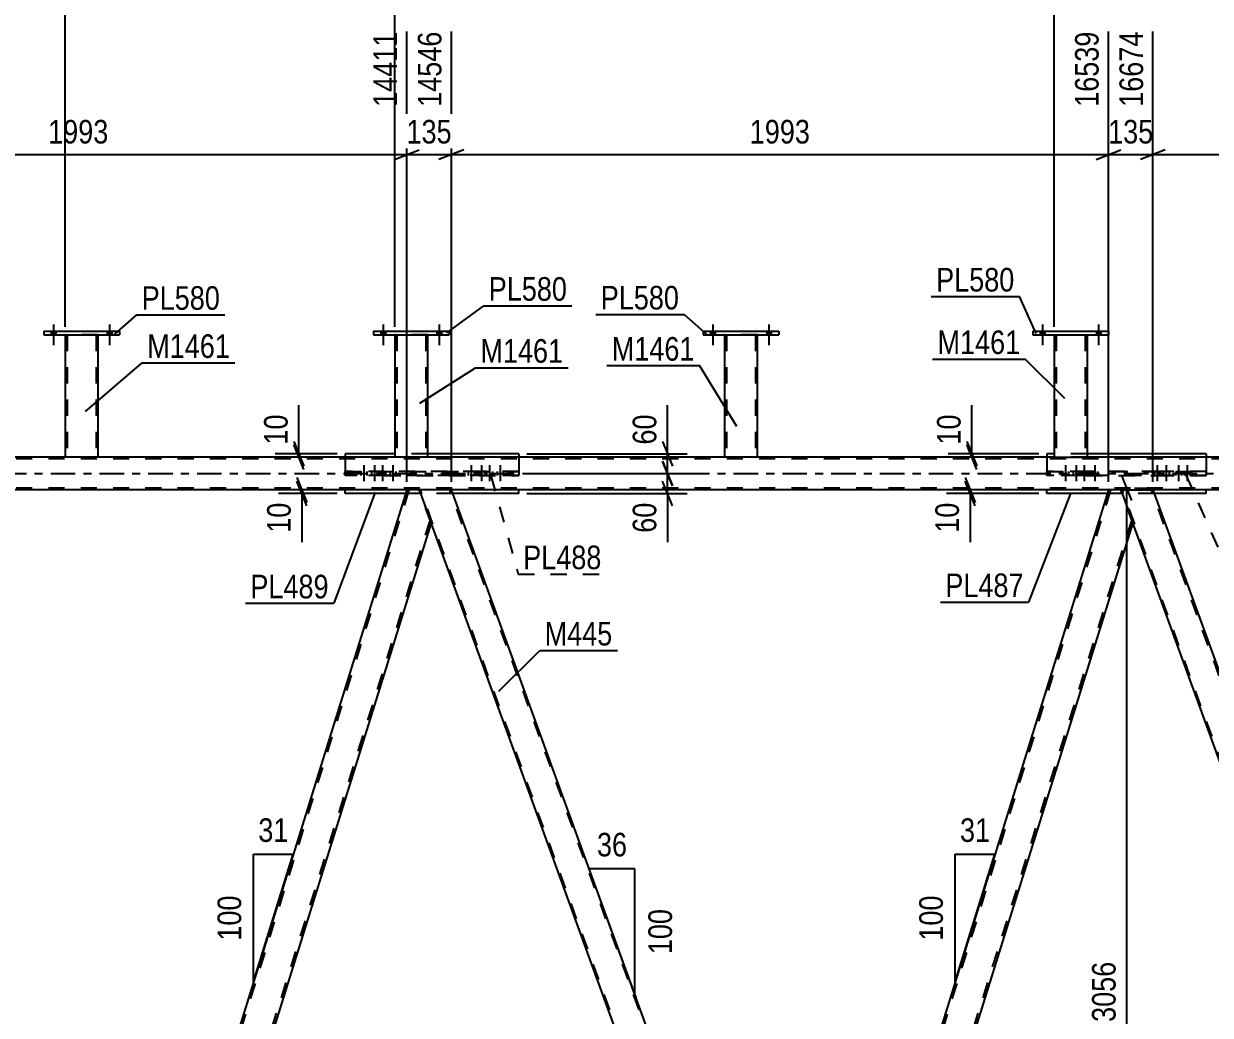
# Model space of a CAD drawing. Header units: millimetres. Extents: x 0 to 841, y 0 to 594.
# Drawn here: x 580.2 to 724.1, y 363.8 to 484.1 of the extents above; entities that cross this region are included whole.
import ezdxf

# ---------------------------------------------------------------- set-up
doc = ezdxf.new("R2010")
doc.units = ezdxf.units.MM
doc.linetypes.add('DXK_LINE_DOT2', pattern=[3.9198, 1.9599, -1.9599])
doc.linetypes.add('DXK_LINE_DOT3', pattern=[5.9187, 2.979, -0.9799, 0.9799, -0.9799])
doc.styles.add('Arial Narrow', font='ARIALN.TTF', dxfattribs={"height": 0.2})

# ---------------------------------------------------------------- blocks, each defined once
blk = doc.blocks.new('Part-570369486-2128 - 1691')
at = {"color": 2, "linetype": 'Continuous'}
for p, q in [((625.19, 446.35), (625.18, 431.53)), ((629.18, 431.54), (629.19, 446.35)), ((629.15, 431.53), (625.18, 431.53)), ((629.18, 431.53), (629.15, 431.53))]:
    blk.add_line(p, q, dxfattribs=at)
at = {"color": 7, "linetype": 'DXK_LINE_DOT2'}
for p, q in [((629.19, 446.35), (625.19, 446.35)), ((625.43, 446.35), (625.42, 431.53)), ((628.95, 446.35), (628.94, 431.53)), ((628.93, 431.53), (628.94, 431.53)), ((629.18, 431.53), (629.18, 431.54)), ((629.18, 431.54), (629.18, 431.53)), ((629.18, 431.53), (629.18, 431.53)), ((629.18, 431.53), (629.18, 431.53))]:
    blk.add_line(p, q, dxfattribs=at)
blk = doc.blocks.new('Part-570369486-1893 - 1691')
at = {"color": 2, "linetype": 'Continuous'}
for p, q in [((546.57, 427.54), (543.02, 427.54)), ((546.91, 427.54), (546.57, 427.54)), ((589.87, 309.52), (546.91, 427.54)), ((587.42, 305.54), (544.47, 423.56)), ((590.98, 305.54), (587.42, 305.54)), ((591.29, 305.54), (590.98, 305.54)), ((591.32, 305.54), (591.29, 305.54))]:
    blk.add_line(p, q, dxfattribs=at)
at = {"color": 7, "linetype": 'DXK_LINE_DOT2'}
for p, q in [((544.47, 423.56), (543.02, 427.54)), ((587.59, 305.54), (543.19, 427.54)), ((591.15, 305.54), (546.74, 427.54)), ((591.32, 305.54), (589.87, 309.52)), ((590.98, 305.54), (591.22, 305.54))]:
    blk.add_line(p, q, dxfattribs=at)
blk = doc.blocks.new('Bolt-570369486-2335 - 1691')
at = {"linetype": 'Continuous'}
for points in [[(623.51, 446.35), (624.07, 446.35), (624.07, 446.83), (623.51, 446.83)], [(623.51, 446.35), (624.07, 446.35), (624.07, 446.83), (623.51, 446.83)], [(630.31, 446.35), (630.87, 446.35), (630.87, 446.83), (630.31, 446.83)], [(630.31, 446.35), (630.87, 446.35), (630.87, 446.83), (630.31, 446.83)]]:
    blk.add_hatch(color=1, dxfattribs=at).paths.add_polyline_path(points)
at = {"color": 1, "linetype": 'Continuous'}
for p, q in [((623.51, 446.83), (623.51, 446.35)), ((623.51, 446.83), (623.51, 446.35)), ((623.79, 447.63), (623.79, 445.11)), ((623.79, 447.63), (623.79, 445.11)), ((624.07, 446.83), (624.07, 446.35)), ((624.07, 446.83), (624.07, 446.35)), ((630.31, 446.83), (630.31, 446.35)), ((630.31, 446.83), (630.31, 446.35)), ((630.59, 447.63), (630.59, 445.11)), ((630.59, 447.63), (630.59, 445.11)), ((630.87, 446.83), (630.87, 446.35)), ((630.87, 446.83), (630.87, 446.35))]:
    blk.add_line(p, q, dxfattribs=at)
blk = doc.blocks.new('Part-570369486-1742 - 1691')
at = {"color": 2, "linetype": 'Continuous'}
for p, q in [((704.32, 431.93), (704.32, 431.54)), ((705.18, 431.93), (704.32, 431.93)), ((723.63, 431.93), (709.18, 431.93)), ((723.63, 431.93), (723.63, 431.54)), ((704.32, 427.13), (704.32, 427.54)), ((711.66, 427.13), (704.32, 427.13)), ((723.63, 427.13), (717.33, 427.13)), ((723.63, 427.13), (723.63, 427.54))]:
    blk.add_line(p, q, dxfattribs=at)
at = {"color": 7, "linetype": 'DXK_LINE_DOT2'}
for p, q in [((709.18, 431.93), (705.18, 431.93)), ((704.32, 431.54), (704.32, 427.54)), ((723.63, 431.54), (723.63, 427.54)), ((717.33, 427.13), (711.66, 427.13))]:
    blk.add_line(p, q, dxfattribs=at)
blk = doc.blocks.new('Part-570369486-1747 - 1691')
at = {"color": 2, "linetype": 'Continuous'}
for p, q in [((619.18, 431.93), (619.18, 431.54)), ((625.18, 431.93), (619.18, 431.93)), ((640.23, 431.93), (629.18, 431.93)), ((640.23, 431.93), (640.23, 431.54)), ((619.18, 427.13), (619.18, 427.54)), ((626.52, 427.13), (619.18, 427.13)), ((640.23, 427.13), (632.2, 427.13)), ((640.23, 427.13), (640.23, 427.54))]:
    blk.add_line(p, q, dxfattribs=at)
at = {"color": 7, "linetype": 'DXK_LINE_DOT2'}
for p, q in [((629.18, 431.93), (625.18, 431.93)), ((619.18, 431.54), (619.18, 427.54)), ((640.23, 431.54), (640.23, 427.54)), ((632.2, 427.13), (626.52, 427.13))]:
    blk.add_line(p, q, dxfattribs=at)
blk = doc.blocks.new('Part-570369486-1802 - 1691')
at = {"color": 2, "linetype": 'Continuous'}
for p, q in [((662.59, 446.83), (662.59, 446.35)), ((662.59, 446.83), (671.79, 446.83)), ((662.59, 446.35), (671.79, 446.35)), ((671.79, 446.83), (671.79, 446.35))]:
    blk.add_line(p, q, dxfattribs=at)
blk = doc.blocks.new('Part-570369486-1868 - 1691')
at = {"color": 2, "linetype": 'Continuous'}
for p, q in [((711.79, 427.54), (675, 309.52)), ((713.29, 427.54), (711.79, 427.54)), ((713.29, 427.54), (714.74, 423.56)), ((714.74, 423.56), (677.95, 305.54)), ((676.45, 305.54), (675, 309.52)), ((676.45, 305.54), (677.45, 305.54)), ((677.91, 305.54), (677.45, 305.54)), ((677.95, 305.54), (677.91, 305.54))]:
    blk.add_line(p, q, dxfattribs=at)
at = {"color": 7, "linetype": 'DXK_LINE_DOT2'}
for p, q in [((712.04, 427.54), (675.14, 309.15)), ((714.6, 423.93), (677.7, 305.54)), ((677.45, 305.54), (677.8, 305.54))]:
    blk.add_line(p, q, dxfattribs=at)
blk = doc.blocks.new('Part-570369486-1883 - 1691')
at = {"color": 2, "linetype": 'Continuous'}
for p, q in [((631.71, 427.54), (628.15, 427.54)), ((632.05, 427.54), (631.71, 427.54)), ((675, 309.52), (632.05, 427.54)), ((672.56, 305.54), (629.6, 423.56)), ((676.11, 305.54), (672.56, 305.54)), ((676.43, 305.54), (676.11, 305.54)), ((676.45, 305.54), (676.43, 305.54))]:
    blk.add_line(p, q, dxfattribs=at)
at = {"color": 7, "linetype": 'DXK_LINE_DOT2'}
for p, q in [((629.6, 423.56), (628.15, 427.54)), ((672.73, 305.54), (628.32, 427.54)), ((676.28, 305.54), (631.88, 427.54)), ((676.45, 305.54), (675, 309.52)), ((676.11, 305.54), (676.35, 305.54))]:
    blk.add_line(p, q, dxfattribs=at)
blk = doc.blocks.new('Part-570369486-1888 - 1691')
at = {"color": 2, "linetype": 'Continuous'}
for p, q in [((626.65, 427.54), (589.87, 309.52)), ((628.15, 427.54), (626.65, 427.54)), ((628.15, 427.54), (629.6, 423.56)), ((629.6, 423.56), (592.82, 305.54)), ((591.32, 305.54), (589.87, 309.52)), ((591.32, 305.54), (592.31, 305.54)), ((592.78, 305.54), (592.31, 305.54)), ((592.82, 305.54), (592.78, 305.54))]:
    blk.add_line(p, q, dxfattribs=at)
at = {"color": 7, "linetype": 'DXK_LINE_DOT2'}
for p, q in [((626.9, 427.54), (590, 309.15)), ((629.47, 423.93), (592.57, 305.54)), ((592.31, 305.54), (592.67, 305.54))]:
    blk.add_line(p, q, dxfattribs=at)
blk = doc.blocks.new('Part-570369486-1853 - 1691')
at = {"color": 7, "linetype": 'DXK_LINE_DOT2'}
for p, q in [((761.51, 431.3), (86.27, 431.3)), ((589.18, 431.54), (585.18, 431.54)), ((629.18, 431.54), (625.18, 431.54)), ((669.18, 431.54), (665.18, 431.54)), ((709.18, 431.54), (705.18, 431.54)), ((761.51, 427.78), (86.27, 427.78)), ((761.51, 427.54), (200.98, 427.54)), ((628.15, 427.54), (626.65, 427.54)), ((632.05, 427.54), (628.15, 427.54)), ((713.29, 427.54), (711.79, 427.54)), ((717.18, 427.54), (713.29, 427.54))]:
    blk.add_line(p, q, dxfattribs=at)
at = {"color": 2, "linetype": 'Continuous'}
for p, q in [((585.18, 431.54), (549.18, 431.54)), ((625.18, 431.54), (589.18, 431.54)), ((665.18, 431.54), (629.18, 431.54)), ((705.18, 431.54), (669.18, 431.54)), ((745.18, 431.54), (709.18, 431.54)), ((626.65, 427.54), (546.91, 427.54)), ((628.15, 427.54), (628.15, 427.54)), ((711.79, 427.54), (632.05, 427.54)), ((713.29, 427.54), (713.29, 427.54)), ((761.51, 427.54), (717.18, 427.54))]:
    blk.add_line(p, q, dxfattribs=at)
at = {"color": 7, "linetype": 'DXK_LINE_DOT3'}
blk.add_line((86.27, 429.54), (761.51, 429.54), dxfattribs=at)
blk = doc.blocks.new('Part-570369486-1953 - 1691')
at = {"color": 2, "linetype": 'Continuous'}
for p, q in [((713.29, 427.54), (716.84, 427.54)), ((716.84, 427.54), (717.18, 427.54)), ((717.18, 427.54), (761.59, 305.54)), ((757.69, 305.54), (714.74, 423.56)), ((761.25, 305.54), (757.69, 305.54)), ((761.56, 305.54), (761.25, 305.54)), ((761.59, 305.54), (761.56, 305.54))]:
    blk.add_line(p, q, dxfattribs=at)
at = {"color": 7, "linetype": 'DXK_LINE_DOT2'}
for p, q in [((714.74, 423.56), (713.29, 427.54)), ((757.86, 305.54), (713.46, 427.54)), ((761.42, 305.54), (717.01, 427.54)), ((761.25, 305.54), (761.49, 305.54))]:
    blk.add_line(p, q, dxfattribs=at)
blk = doc.blocks.new('Part-570369486-2118 - 1691')
at = {"color": 2, "linetype": 'Continuous'}
for p, q in [((585.19, 446.35), (585.18, 431.53)), ((589.18, 431.54), (589.19, 446.35)), ((589.15, 431.53), (585.18, 431.53)), ((589.18, 431.53), (589.15, 431.53))]:
    blk.add_line(p, q, dxfattribs=at)
at = {"color": 7, "linetype": 'DXK_LINE_DOT2'}
for p, q in [((589.19, 446.35), (585.19, 446.35)), ((585.43, 446.35), (585.42, 431.53)), ((588.95, 446.35), (588.94, 431.53)), ((588.93, 431.53), (588.94, 431.53)), ((589.18, 431.53), (589.18, 431.54)), ((589.18, 431.54), (589.18, 431.53)), ((589.18, 431.53), (589.18, 431.53)), ((589.18, 431.53), (589.18, 431.53))]:
    blk.add_line(p, q, dxfattribs=at)
blk = doc.blocks.new('Part-570369486-2123 - 1691')
at = {"color": 2, "linetype": 'Continuous'}
for p, q in [((582.59, 446.83), (582.59, 446.35)), ((582.59, 446.83), (591.79, 446.83)), ((582.59, 446.35), (591.79, 446.35)), ((591.79, 446.83), (591.79, 446.35))]:
    blk.add_line(p, q, dxfattribs=at)
blk = doc.blocks.new('Part-570369486-2133 - 1691')
at = {"color": 2, "linetype": 'Continuous'}
for p, q in [((622.59, 446.83), (622.59, 446.35)), ((622.59, 446.83), (631.79, 446.83)), ((622.59, 446.35), (631.79, 446.35)), ((631.79, 446.83), (631.79, 446.35))]:
    blk.add_line(p, q, dxfattribs=at)
blk = doc.blocks.new('Part-570369486-2138 - 1691')
at = {"color": 2, "linetype": 'Continuous'}
for p, q in [((705.19, 446.35), (705.18, 431.54)), ((709.19, 446.35), (709.18, 431.53)), ((705.18, 431.54), (709.15, 431.53)), ((709.18, 431.53), (709.15, 431.53))]:
    blk.add_line(p, q, dxfattribs=at)
at = {"color": 7, "linetype": 'DXK_LINE_DOT2'}
for p, q in [((705.19, 446.35), (709.19, 446.35)), ((705.43, 446.35), (705.42, 431.54)), ((708.95, 446.35), (708.94, 431.53)), ((708.93, 431.53), (708.94, 431.53))]:
    blk.add_line(p, q, dxfattribs=at)
blk = doc.blocks.new('Part-570369486-2143 - 1691')
at = {"color": 2, "linetype": 'Continuous'}
for p, q in [((702.59, 446.83), (702.59, 446.35)), ((702.59, 446.83), (711.79, 446.83)), ((702.59, 446.35), (711.79, 446.35)), ((711.79, 446.83), (711.79, 446.35))]:
    blk.add_line(p, q, dxfattribs=at)
blk = doc.blocks.new('Bolt-570369486-2348 - 1691')
at = {"linetype": 'Continuous'}
for points in [[(583.51, 446.35), (584.07, 446.35), (584.07, 446.83), (583.51, 446.83)], [(583.51, 446.35), (584.07, 446.35), (584.07, 446.83), (583.51, 446.83)], [(590.31, 446.35), (590.87, 446.35), (590.87, 446.83), (590.31, 446.83)], [(590.31, 446.35), (590.87, 446.35), (590.87, 446.83), (590.31, 446.83)]]:
    blk.add_hatch(color=1, dxfattribs=at).paths.add_polyline_path(points)
at = {"color": 1, "linetype": 'Continuous'}
for p, q in [((583.51, 446.83), (583.51, 446.35)), ((583.51, 446.83), (583.51, 446.35)), ((583.79, 447.63), (583.79, 445.11)), ((583.79, 447.63), (583.79, 445.11)), ((584.07, 446.83), (584.07, 446.35)), ((584.07, 446.83), (584.07, 446.35)), ((590.31, 446.83), (590.31, 446.35)), ((590.31, 446.83), (590.31, 446.35)), ((590.59, 447.63), (590.59, 445.11)), ((590.59, 447.63), (590.59, 445.11)), ((590.87, 446.83), (590.87, 446.35)), ((590.87, 446.83), (590.87, 446.35))]:
    blk.add_line(p, q, dxfattribs=at)
blk = doc.blocks.new('Bolt-570369486-2350 - 1691')
at = {"linetype": 'Continuous'}
for points in [[(663.51, 446.35), (664.07, 446.35), (664.07, 446.83), (663.51, 446.83)], [(663.51, 446.35), (664.07, 446.35), (664.07, 446.83), (663.51, 446.83)], [(670.31, 446.35), (670.87, 446.35), (670.87, 446.83), (670.31, 446.83)], [(670.31, 446.35), (670.87, 446.35), (670.87, 446.83), (670.31, 446.83)]]:
    blk.add_hatch(color=1, dxfattribs=at).paths.add_polyline_path(points)
at = {"color": 1, "linetype": 'Continuous'}
for p, q in [((663.51, 446.83), (663.51, 446.35)), ((663.51, 446.83), (663.51, 446.35)), ((663.79, 447.63), (663.79, 445.11)), ((663.79, 447.63), (663.79, 445.11)), ((664.07, 446.83), (664.07, 446.35)), ((664.07, 446.83), (664.07, 446.35)), ((670.31, 446.83), (670.31, 446.35)), ((670.31, 446.83), (670.31, 446.35)), ((670.59, 447.63), (670.59, 445.11)), ((670.59, 447.63), (670.59, 445.11)), ((670.87, 446.83), (670.87, 446.35)), ((670.87, 446.83), (670.87, 446.35))]:
    blk.add_line(p, q, dxfattribs=at)
blk = doc.blocks.new('Part-570369486-2233 - 1691')
at = {"color": 7, "linetype": 'DXK_LINE_DOT2'}
for p, q in [((619.18, 429.77), (640.23, 429.77)), ((623.96, 429.77), (619.18, 429.77)), ((619.18, 429.77), (619.18, 429.77)), ((619.18, 429.29), (619.18, 429.77)), ((640.23, 429.29), (619.18, 429.29)), ((623.96, 429.29), (619.18, 429.29)), ((635.46, 429.77), (623.96, 429.77)), ((623.96, 429.77), (623.96, 429.29)), ((623.96, 429.29), (635.46, 429.29)), ((640.23, 429.77), (635.46, 429.77)), ((635.46, 429.77), (635.46, 429.29)), ((635.46, 429.29), (640.23, 429.29)), ((640.23, 429.77), (640.23, 429.77)), ((640.23, 429.77), (640.23, 429.29))]:
    blk.add_line(p, q, dxfattribs=at)
blk = doc.blocks.new('Part-570369486-2238 - 1691')
at = {"color": 7, "linetype": 'DXK_LINE_DOT2'}
for p, q in [((704.32, 429.77), (723.63, 429.77)), ((709.09, 429.77), (704.32, 429.77)), ((704.32, 429.77), (704.32, 429.77)), ((704.32, 429.29), (704.32, 429.77)), ((723.63, 429.29), (704.32, 429.29)), ((709.09, 429.29), (704.32, 429.29)), ((717.8, 429.77), (709.09, 429.77)), ((709.09, 429.77), (709.09, 429.29)), ((709.09, 429.29), (717.8, 429.29)), ((723.63, 429.77), (717.8, 429.77)), ((717.8, 429.77), (717.8, 429.29)), ((717.8, 429.29), (723.63, 429.29)), ((723.63, 429.77), (723.63, 429.77)), ((723.63, 429.77), (723.63, 429.29))]:
    blk.add_line(p, q, dxfattribs=at)
blk = doc.blocks.new('Bolt-570369486-2334 - 1691')
at = {"color": 1, "linetype": 'DXK_LINE_DOT2'}
for p, q in [((634.44, 430.57), (634.44, 427.57)), ((635.72, 430.57), (635.72, 427.57)), ((636.69, 430.57), (636.69, 427.57)), ((637.97, 430.57), (637.97, 427.57)), ((634.08, 429.77), (634.08, 429.29)), ((634.8, 429.77), (634.8, 429.29)), ((635.36, 429.77), (635.36, 429.29)), ((636.08, 429.77), (636.08, 429.29)), ((636.33, 429.77), (636.33, 429.29)), ((637.05, 429.77), (637.05, 429.29)), ((637.61, 429.77), (637.61, 429.29)), ((638.33, 429.77), (638.33, 429.29))]:
    blk.add_line(p, q, dxfattribs=at)
blk = doc.blocks.new('Bolt-570369486-2337 - 1691')
at = {"linetype": 'Continuous'}
for points in [[(703.51, 446.35), (704.07, 446.35), (704.07, 446.83), (703.51, 446.83)], [(703.51, 446.35), (704.07, 446.35), (704.07, 446.83), (703.51, 446.83)], [(710.31, 446.35), (710.87, 446.35), (710.87, 446.83), (710.31, 446.83)], [(710.31, 446.35), (710.87, 446.35), (710.87, 446.83), (710.31, 446.83)]]:
    blk.add_hatch(color=1, dxfattribs=at).paths.add_polyline_path(points)
at = {"color": 1, "linetype": 'Continuous'}
for p, q in [((703.51, 446.83), (703.51, 446.35)), ((703.51, 446.83), (703.51, 446.35)), ((703.79, 447.63), (703.79, 445.11)), ((703.79, 447.63), (703.79, 445.11)), ((704.07, 446.83), (704.07, 446.35)), ((704.07, 446.83), (704.07, 446.35)), ((710.31, 446.83), (710.31, 446.35)), ((710.31, 446.83), (710.31, 446.35)), ((710.59, 447.63), (710.59, 445.11)), ((710.59, 447.63), (710.59, 445.11)), ((710.87, 446.83), (710.87, 446.35)), ((710.87, 446.83), (710.87, 446.35))]:
    blk.add_line(p, q, dxfattribs=at)
blk = doc.blocks.new('Bolt-570369486-2338 - 1691')
at = {"color": 1, "linetype": 'DXK_LINE_DOT2'}
for p, q in [((717.71, 430.57), (717.71, 427.57)), ((718.79, 430.57), (718.79, 427.57)), ((720.28, 430.57), (720.28, 427.57)), ((721.35, 430.57), (721.35, 427.57)), ((717.35, 429.77), (717.35, 429.29)), ((718.07, 429.77), (718.07, 429.29)), ((718.43, 429.77), (718.43, 429.29)), ((719.15, 429.77), (719.15, 429.29)), ((719.92, 429.77), (719.92, 429.29)), ((720.64, 429.77), (720.64, 429.29)), ((720.99, 429.77), (720.99, 429.29)), ((721.71, 429.77), (721.71, 429.29))]:
    blk.add_line(p, q, dxfattribs=at)
blk = doc.blocks.new('Bolt-570369486-2347 - 1691')
at = {"color": 1, "linetype": 'DXK_LINE_DOT2'}
for p, q in [((621.44, 430.57), (621.44, 427.57)), ((622.73, 430.57), (622.73, 427.57)), ((623.69, 430.57), (623.69, 427.57)), ((624.97, 430.57), (624.97, 427.57)), ((621.08, 429.77), (621.08, 429.29)), ((621.8, 429.77), (621.8, 429.29)), ((622.37, 429.77), (622.37, 429.29)), ((623.09, 429.77), (623.09, 429.29)), ((623.33, 429.77), (623.33, 429.29)), ((624.05, 429.77), (624.05, 429.29)), ((624.61, 429.77), (624.61, 429.29)), ((625.33, 429.77), (625.33, 429.29))]:
    blk.add_line(p, q, dxfattribs=at)
blk = doc.blocks.new('Bolt-570369486-2349 - 1691')
at = {"color": 1, "linetype": 'DXK_LINE_DOT2'}
for p, q in [((706.58, 430.57), (706.58, 427.57)), ((707.86, 430.57), (707.86, 427.57)), ((708.83, 430.57), (708.83, 427.57)), ((710.11, 430.57), (710.11, 427.57)), ((706.22, 429.77), (706.22, 429.29)), ((706.94, 429.77), (706.94, 429.29)), ((707.5, 429.77), (707.5, 429.29)), ((708.22, 429.77), (708.22, 429.29)), ((708.47, 429.77), (708.47, 429.29)), ((709.19, 429.77), (709.19, 429.29)), ((709.75, 429.77), (709.75, 429.29)), ((710.47, 429.77), (710.47, 429.29))]:
    blk.add_line(p, q, dxfattribs=at)
blk = doc.blocks.new('Part-570369486-2409 - 1691')
at = {"color": 2, "linetype": 'Continuous'}
for p, q in [((665.19, 446.35), (665.18, 431.53)), ((669.18, 431.54), (669.19, 446.35)), ((669.15, 431.53), (665.18, 431.53)), ((669.18, 431.53), (669.15, 431.53))]:
    blk.add_line(p, q, dxfattribs=at)
at = {"color": 7, "linetype": 'DXK_LINE_DOT2'}
for p, q in [((669.19, 446.35), (665.19, 446.35)), ((665.43, 446.35), (665.42, 431.53)), ((668.95, 446.35), (668.94, 431.53)), ((668.93, 431.53), (668.94, 431.53)), ((669.18, 431.53), (669.18, 431.54)), ((669.18, 431.54), (669.18, 431.53)), ((669.18, 431.53), (669.18, 431.53)), ((669.18, 431.53), (669.18, 431.53))]:
    blk.add_line(p, q, dxfattribs=at)
blk = doc.blocks.new('StraightDimension-570369486-24323 - 1691')
at = {"color": 7, "linetype": 'Continuous'}
for p, q in [((714.6, 426.28), (713.4, 429.28)), ((714, 305.54), (714, 427.78)), ((714.96, 427.78), (716.4, 427.78)), ((713.4, 307.04), (714.6, 304.04)), ((714.96, 305.54), (716.4, 305.54))]:
    blk.add_line(p, q, dxfattribs=at)
at = {"color": 0}
blk.add_wipeout([(713.25, 370.91), (709.05, 370.91), (709.05, 362.4), (713.25, 362.4)], dxfattribs=at)
at = {"color": 3, "style": 'Arial Narrow'}
blk.add_text('3056', height=2.863, rotation=90.0002, dxfattribs=at).set_placement((712.65, 363))
blk = doc.blocks.new('StraightDimension-570369486-32320 - 1691')
at = {"color": 7, "linetype": 'Continuous'}
for p, q in [((705.19, 447.35), (705.19, 497.27)), ((761.51, 432.54), (761.51, 497.27)), ((706.69, 487.42), (703.69, 486.22)), ((705.19, 486.82), (761.51, 486.82)), ((760.01, 486.22), (763.01, 487.42))]:
    blk.add_line(p, q, dxfattribs=at)
at = {"color": 0}
blk.add_wipeout([(737.61, 487.57), (737.61, 491.77), (729.1, 491.77), (729.1, 487.57)], dxfattribs=at)
at = {"color": 3, "style": 'Arial Narrow'}
blk.add_text('1408', height=2.863, dxfattribs=at).set_placement((729.7, 488.17))
at = {"color": 0, "linetype": 'Continuous'}
blk.add_wipeout([(760.91, 497.87), (756.71, 497.87), (756.71, 487.52), (760.91, 487.52)], dxfattribs=at)
at = {"color": 3, "linetype": 'Continuous', "style": 'Arial Narrow'}
blk.add_text('17783', height=2.863, rotation=90.0002, dxfattribs=at).set_placement((760.31, 488.12))
blk = doc.blocks.new('StraightDimension-570369486-32322 - 1691')
at = {"color": 7, "linetype": 'Continuous'}
for p, q in [((585.19, 447.35), (585.19, 497.27)), ((625.19, 447.35), (625.19, 497.27)), ((586.69, 487.42), (583.69, 486.22)), ((585.19, 486.82), (625.19, 486.82)), ((623.69, 486.22), (626.69, 487.42))]:
    blk.add_line(p, q, dxfattribs=at)
at = {"color": 0}
blk.add_wipeout([(609.45, 487.57), (609.45, 491.77), (600.93, 491.77), (600.93, 487.57)], dxfattribs=at)
at = {"color": 3, "style": 'Arial Narrow'}
blk.add_text('1000', height=2.863, dxfattribs=at).set_placement((601.53, 488.17))
at = {"color": 0, "linetype": 'Continuous'}
blk.add_wipeout([(624.59, 497.87), (620.39, 497.87), (620.39, 487.52), (624.59, 487.52)], dxfattribs=at)
at = {"color": 3, "linetype": 'Continuous', "style": 'Arial Narrow'}
blk.add_text('14375', height=2.863, rotation=90.0002, dxfattribs=at).set_placement((623.99, 488.12))
blk = doc.blocks.new('StraightDimension-570369486-26820 - 1691')
at = {"color": 7, "linetype": 'Continuous'}
for p, q in [((546.91, 428.54), (546.91, 483.17)), ((626.65, 428.54), (626.65, 483.17)), ((548.41, 468.83), (545.41, 467.63)), ((546.91, 468.23), (626.65, 468.23)), ((625.15, 467.63), (628.15, 468.83))]:
    blk.add_line(p, q, dxfattribs=at)
at = {"color": 0}
blk.add_wipeout([(591.04, 468.98), (591.04, 473.18), (582.53, 473.18), (582.53, 468.98)], dxfattribs=at)
at = {"color": 3, "style": 'Arial Narrow'}
blk.add_text('1993', height=2.863, dxfattribs=at).set_placement((583.13, 469.58))
at = {"color": 0, "linetype": 'Continuous'}
blk.add_wipeout([(626.05, 483.77), (621.85, 483.77), (621.85, 473.43), (626.05, 473.43)], dxfattribs=at)
at = {"color": 3, "linetype": 'Continuous', "style": 'Arial Narrow'}
blk.add_text('14411', height=2.863, rotation=90.0002, dxfattribs=at).set_placement((625.45, 474.03))
blk = doc.blocks.new('AngleDimension-570369486-27383 - 1691')
at = {"color": 7, "linetype": 'Continuous'}
for p, q in [((693.19, 383.34), (698.01, 383.34)), ((693.19, 367.87), (698.01, 383.34)), ((693.19, 367.87), (693.19, 383.34)), ((696.45, 378.34), (698.01, 383.34))]:
    blk.add_line(p, q, dxfattribs=at)
at = {"color": 0}
for points in [[(698.03, 384.24), (698.03, 388.44), (693.17, 388.44), (693.17, 384.24)], [(692.29, 378.94), (688.09, 378.94), (688.09, 372.26), (692.29, 372.26)]]:
    blk.add_wipeout(points, dxfattribs=at)
at = {"color": 3, "style": 'Arial Narrow'}
blk.add_text('31', height=2.863, dxfattribs=at).set_placement((693.77, 384.84))
blk.add_text('100', height=2.863, rotation=90.0002, dxfattribs=at).set_placement((691.69, 372.86))
blk = doc.blocks.new('StraightDimension-570369486-32323 - 1691')
at = {"color": 7, "linetype": 'Continuous'}
for p, q in [((545.19, 440.36), (545.19, 497.27)), ((585.19, 447.35), (585.19, 497.27)), ((546.69, 487.42), (543.69, 486.22)), ((545.19, 486.82), (585.19, 486.82)), ((583.69, 486.22), (586.69, 487.42))]:
    blk.add_line(p, q, dxfattribs=at)
at = {"color": 0}
blk.add_wipeout([(569.45, 487.57), (569.45, 491.77), (560.93, 491.77), (560.93, 487.57)], dxfattribs=at)
at = {"color": 3, "style": 'Arial Narrow'}
blk.add_text('1000', height=2.863, dxfattribs=at).set_placement((561.53, 488.17))
at = {"color": 0, "linetype": 'Continuous'}
blk.add_wipeout([(584.59, 497.87), (580.39, 497.87), (580.39, 487.52), (584.59, 487.52)], dxfattribs=at)
at = {"color": 3, "linetype": 'Continuous', "style": 'Arial Narrow'}
blk.add_text('13375', height=2.863, rotation=90.0002, dxfattribs=at).set_placement((583.99, 488.12))
blk = doc.blocks.new('StraightDimension-570369486-21302 - 1691')
at = {"color": 7, "linetype": 'Continuous'}
for p, q in [((694.39, 429.04), (695.59, 426.04)), ((695.59, 425.63), (694.39, 428.63)), ((703.32, 427.54), (692.14, 427.54)), ((703.32, 427.13), (692.14, 427.13)), ((694.99, 427.13), (694.99, 427.54)), ((694.99, 427.13), (694.99, 421.22)), ((694.99, 427.13), (694.99, 421.22))]:
    blk.add_line(p, q, dxfattribs=at)
at = {"color": 0}
blk.add_wipeout([(694.24, 426.6), (690.04, 426.6), (690.04, 421.75), (694.24, 421.75)], dxfattribs=at)
at = {"color": 3, "style": 'Arial Narrow'}
blk.add_text('10', height=2.863, rotation=90.0002, dxfattribs=at).set_placement((693.64, 422.35))
blk = doc.blocks.new('StraightDimension-570369486-26817 - 1691')
at = {"color": 7, "linetype": 'Continuous'}
for p, q in [((711.79, 428.54), (711.79, 483.17)), ((717.18, 428.54), (717.18, 483.17)), ((710.29, 467.63), (713.29, 468.83)), ((711.79, 468.23), (717.18, 468.23)), ((718.68, 468.83), (715.68, 467.63))]:
    blk.add_line(p, q, dxfattribs=at)
at = {"color": 0}
blk.add_wipeout([(717.82, 468.98), (717.82, 473.18), (711.14, 473.18), (711.14, 468.98)], dxfattribs=at)
at = {"color": 3, "style": 'Arial Narrow'}
blk.add_text('135', height=2.863, dxfattribs=at).set_placement((711.74, 469.58))
at = {"color": 0, "linetype": 'Continuous'}
blk.add_wipeout([(716.58, 483.77), (712.38, 483.77), (712.38, 473.43), (716.58, 473.43)], dxfattribs=at)
at = {"color": 3, "linetype": 'Continuous', "style": 'Arial Narrow'}
blk.add_text('16674', height=2.863, rotation=90.0002, dxfattribs=at).set_placement((715.98, 474.03))
blk = doc.blocks.new('StraightDimension-570369486-21276 - 1691')
at = {"color": 7, "linetype": 'Continuous'}
for p, q in [((695.19, 431.93), (695.19, 437.83)), ((695.19, 431.93), (695.19, 437.83)), ((694.59, 433.43), (695.79, 430.43)), ((703.32, 431.93), (692.34, 431.93)), ((695.79, 430.04), (694.59, 433.04)), ((695.19, 431.54), (695.19, 431.93)), ((703.32, 431.54), (692.34, 431.54))]:
    blk.add_line(p, q, dxfattribs=at)
at = {"color": 0}
blk.add_wipeout([(694.44, 437.31), (690.24, 437.31), (690.24, 432.45), (694.44, 432.45)], dxfattribs=at)
at = {"color": 3, "style": 'Arial Narrow'}
blk.add_text('10', height=2.863, rotation=90.0002, dxfattribs=at).set_placement((693.84, 433.05))
blk = doc.blocks.new('StraightDimension-570369486-4237 - 1691')
at = {"color": 7, "linetype": 'Continuous'}
for p, q in [((657.67, 431.04), (658.87, 428.04)), ((641.23, 429.54), (660.67, 429.54)), ((658.27, 427.13), (658.27, 429.54)), ((658.87, 425.63), (657.67, 428.63)), ((641.23, 427.13), (660.67, 427.13)), ((658.27, 427.13), (658.27, 421.22)), ((658.27, 427.13), (658.27, 421.22))]:
    blk.add_line(p, q, dxfattribs=at)
at = {"color": 0}
blk.add_wipeout([(657.52, 426.6), (653.32, 426.6), (653.32, 421.75), (657.52, 421.75)], dxfattribs=at)
at = {"color": 3, "style": 'Arial Narrow'}
blk.add_text('60', height=2.863, rotation=90.0002, dxfattribs=at).set_placement((656.92, 422.35))
blk = doc.blocks.new('StraightDimension-570369486-4254 - 1691')
at = {"color": 7, "linetype": 'Continuous'}
for p, q in [((658.27, 431.93), (658.27, 437.83)), ((658.27, 431.93), (658.27, 437.83)), ((657.67, 433.43), (658.87, 430.43)), ((641.23, 431.93), (660.67, 431.93)), ((658.27, 429.54), (658.27, 431.93)), ((658.87, 428.04), (657.67, 431.04)), ((641.23, 429.54), (660.67, 429.54))]:
    blk.add_line(p, q, dxfattribs=at)
at = {"color": 0}
blk.add_wipeout([(657.52, 437.31), (653.32, 437.31), (653.32, 432.45), (657.52, 432.45)], dxfattribs=at)
at = {"color": 3, "style": 'Arial Narrow'}
blk.add_text('60', height=2.863, rotation=90.0002, dxfattribs=at).set_placement((656.92, 433.05))
blk = doc.blocks.new('StraightDimension-570369486-21242 - 1691')
at = {"color": 7, "linetype": 'Continuous'}
for p, q in [((613.54, 431.93), (613.54, 437.83)), ((613.54, 431.93), (613.54, 437.83)), ((612.94, 433.43), (614.14, 430.43)), ((618.18, 431.93), (610.69, 431.93)), ((614.14, 430.04), (612.94, 433.04)), ((613.54, 431.54), (613.54, 431.93)), ((618.18, 431.54), (610.69, 431.54))]:
    blk.add_line(p, q, dxfattribs=at)
at = {"color": 0}
blk.add_wipeout([(612.79, 437.31), (608.59, 437.31), (608.59, 432.45), (612.79, 432.45)], dxfattribs=at)
at = {"color": 3, "style": 'Arial Narrow'}
blk.add_text('10', height=2.863, rotation=90.0002, dxfattribs=at).set_placement((612.19, 433.05))
blk = doc.blocks.new('StraightDimension-570369486-21259 - 1691')
at = {"color": 7, "linetype": 'Continuous'}
for p, q in [((613.31, 429.04), (614.51, 426.04)), ((614.51, 425.63), (613.31, 428.63)), ((618.18, 427.54), (611.06, 427.54)), ((618.18, 427.13), (611.06, 427.13)), ((613.91, 427.13), (613.91, 427.54)), ((613.91, 427.13), (613.91, 421.22)), ((613.91, 427.13), (613.91, 421.22))]:
    blk.add_line(p, q, dxfattribs=at)
at = {"color": 0}
blk.add_wipeout([(613.16, 426.6), (608.96, 426.6), (608.96, 421.75), (613.16, 421.75)], dxfattribs=at)
at = {"color": 3, "style": 'Arial Narrow'}
blk.add_text('10', height=2.863, rotation=90.0002, dxfattribs=at).set_placement((612.56, 422.35))
blk = doc.blocks.new('StraightDimension-570369486-26816 - 1691')
at = {"color": 7, "linetype": 'Continuous'}
for p, q in [((717.18, 428.54), (717.18, 483.17)), ((761.51, 432.54), (761.51, 478.67)), ((718.68, 468.83), (715.68, 467.63)), ((717.18, 468.23), (761.51, 468.23)), ((760.01, 467.63), (763.01, 468.83))]:
    blk.add_line(p, q, dxfattribs=at)
at = {"color": 0}
blk.add_wipeout([(743.6, 468.98), (743.6, 473.18), (735.09, 473.18), (735.09, 468.98)], dxfattribs=at)
at = {"color": 3, "style": 'Arial Narrow'}
blk.add_text('1108', height=2.863, dxfattribs=at).set_placement((735.69, 469.58))
at = {"color": 0, "linetype": 'Continuous'}
blk.add_wipeout([(760.91, 479.27), (756.71, 479.27), (756.71, 468.93), (760.91, 468.93)], dxfattribs=at)
at = {"color": 3, "linetype": 'Continuous', "style": 'Arial Narrow'}
blk.add_text('17783', height=2.863, rotation=90.0002, dxfattribs=at).set_placement((760.31, 469.53))
blk = doc.blocks.new('StraightDimension-570369486-26818 - 1691')
at = {"color": 7, "linetype": 'Continuous'}
for p, q in [((632.05, 428.54), (632.05, 483.17)), ((711.79, 428.54), (711.79, 483.17)), ((633.55, 468.83), (630.55, 467.63)), ((632.05, 468.23), (711.79, 468.23)), ((710.29, 467.63), (713.29, 468.83))]:
    blk.add_line(p, q, dxfattribs=at)
at = {"color": 0}
blk.add_wipeout([(676.17, 468.98), (676.17, 473.18), (667.66, 473.18), (667.66, 468.98)], dxfattribs=at)
at = {"color": 3, "style": 'Arial Narrow'}
blk.add_text('1993', height=2.863, dxfattribs=at).set_placement((668.26, 469.58))
at = {"color": 0, "linetype": 'Continuous'}
blk.add_wipeout([(711.19, 483.77), (706.99, 483.77), (706.99, 473.43), (711.19, 473.43)], dxfattribs=at)
at = {"color": 3, "linetype": 'Continuous', "style": 'Arial Narrow'}
blk.add_text('16539', height=2.863, rotation=90.0002, dxfattribs=at).set_placement((710.59, 474.03))
blk = doc.blocks.new('StraightDimension-570369486-26819 - 1691')
at = {"color": 7, "linetype": 'Continuous'}
for p, q in [((626.65, 428.54), (626.65, 483.17)), ((632.05, 428.54), (632.05, 483.17)), ((625.15, 467.63), (628.15, 468.83)), ((626.65, 468.23), (632.05, 468.23)), ((633.55, 468.83), (630.55, 467.63))]:
    blk.add_line(p, q, dxfattribs=at)
at = {"color": 0}
blk.add_wipeout([(632.69, 468.98), (632.69, 473.18), (626.01, 473.18), (626.01, 468.98)], dxfattribs=at)
at = {"color": 3, "style": 'Arial Narrow'}
blk.add_text('135', height=2.863, dxfattribs=at).set_placement((626.61, 469.58))
at = {"color": 0, "linetype": 'Continuous'}
blk.add_wipeout([(631.45, 483.77), (627.25, 483.77), (627.25, 473.43), (631.45, 473.43)], dxfattribs=at)
at = {"color": 3, "linetype": 'Continuous', "style": 'Arial Narrow'}
blk.add_text('14546', height=2.863, rotation=90.0002, dxfattribs=at).set_placement((630.85, 474.03))
blk = doc.blocks.new('AngleDimension-570369486-27355 - 1691')
at = {"color": 7, "linetype": 'Continuous'}
for p, q in [((608.05, 383.34), (612.87, 383.34)), ((608.05, 367.87), (612.87, 383.34)), ((608.05, 367.87), (608.05, 383.34)), ((611.32, 378.34), (612.87, 383.34))]:
    blk.add_line(p, q, dxfattribs=at)
at = {"color": 0}
for points in [[(612.89, 384.24), (612.89, 388.44), (608.03, 388.44), (608.03, 384.24)], [(607.15, 378.94), (602.95, 378.94), (602.95, 372.26), (607.15, 372.26)]]:
    blk.add_wipeout(points, dxfattribs=at)
at = {"color": 3, "style": 'Arial Narrow'}
blk.add_text('31', height=2.863, dxfattribs=at).set_placement((608.63, 384.84))
blk.add_text('100', height=2.863, rotation=90.0002, dxfattribs=at).set_placement((606.55, 372.86))
blk = doc.blocks.new('AngleDimension-570369486-27385 - 1691')
at = {"color": 7, "linetype": 'Continuous'}
for p, q in [((654.32, 381.58), (648.78, 381.58)), ((654.32, 366.35), (648.78, 381.58)), ((654.32, 366.35), (654.32, 381.58)), ((654.46, 365.95), (654.32, 366.35))]:
    blk.add_line(p, q, dxfattribs=at)
at = {"color": 0}
for points in [[(653.97, 382.48), (653.97, 386.68), (649.12, 386.68), (649.12, 382.48)], [(659.42, 377.31), (655.22, 377.31), (655.22, 370.62), (659.42, 370.62)]]:
    blk.add_wipeout(points, dxfattribs=at)
at = {"color": 3, "style": 'Arial Narrow'}
blk.add_text('36', height=2.863, dxfattribs=at).set_placement((649.72, 383.08))
blk.add_text('100', height=2.863, rotation=90.0002, dxfattribs=at).set_placement((658.82, 371.22))
blk = doc.blocks.new('StraightDimension-570369486-32321 - 1691')
at = {"color": 7, "linetype": 'Continuous'}
for p, q in [((625.19, 447.35), (625.19, 497.27)), ((705.19, 447.35), (705.19, 497.27)), ((626.69, 487.42), (623.69, 486.22)), ((625.19, 486.82), (705.19, 486.82)), ((703.69, 486.22), (706.69, 487.42))]:
    blk.add_line(p, q, dxfattribs=at)
at = {"color": 0}
blk.add_wipeout([(669.45, 487.57), (669.45, 491.77), (660.93, 491.77), (660.93, 487.57)], dxfattribs=at)
at = {"color": 3, "style": 'Arial Narrow'}
blk.add_text('2000', height=2.863, dxfattribs=at).set_placement((661.53, 488.17))
at = {"color": 0, "linetype": 'Continuous'}
blk.add_wipeout([(704.59, 497.87), (700.39, 497.87), (700.39, 487.52), (704.59, 487.52)], dxfattribs=at)
at = {"color": 3, "linetype": 'Continuous', "style": 'Arial Narrow'}
blk.add_text('16375', height=2.863, rotation=90.0002, dxfattribs=at).set_placement((703.99, 488.12))
blk = doc.blocks.new('Mark-570369486-1738 - 1691')
at = {"color": 0}
blk.add_wipeout([(701.49, 414.54), (701.49, 417.54), (691.99, 417.54), (691.99, 414.54)], dxfattribs=at)
blk.add_wipeout([(701.49, 414.54), (701.49, 417.54), (691.99, 417.54), (691.99, 414.54)], dxfattribs=at)
at = {"color": 30, "linetype": 'Continuous'}
for p in [(707.16, 427.13), (691.39, 413.94)]:
    blk.add_line(p, (702.09, 413.94), dxfattribs=at)
at = {"color": 3, "style": 'Arial Narrow'}
blk.add_text('PL487', height=2.863, dxfattribs=at).set_placement((691.99, 414.54))
blk = doc.blocks.new('Mark-570369486-1743 - 1691')
at = {"color": 0}
blk.add_wipeout([(617.18, 414.39), (617.18, 417.39), (607.67, 417.39), (607.67, 414.39)], dxfattribs=at)
blk.add_wipeout([(617.18, 414.39), (617.18, 417.39), (607.67, 417.39), (607.67, 414.39)], dxfattribs=at)
at = {"color": 30, "linetype": 'Continuous'}
for p in [(622.82, 427.26), (607.07, 413.79)]:
    blk.add_line(p, (617.78, 413.79), dxfattribs=at)
at = {"color": 3, "style": 'Arial Narrow'}
blk.add_text('PL489', height=2.863, dxfattribs=at).set_placement((607.67, 414.39))
blk = doc.blocks.new('Mark-570369486-2124 - 1691')
at = {"color": 0}
blk.add_wipeout([(645.63, 442.98), (645.63, 445.98), (635.58, 445.98), (635.58, 442.98)], dxfattribs=at)
blk.add_wipeout([(645.63, 442.98), (645.63, 445.98), (635.58, 445.98), (635.58, 442.98)], dxfattribs=at)
at = {"color": 30, "linetype": 'Continuous'}
for p, q in [((628.23, 438.06), (634.98, 442.38)), ((634.98, 442.38), (646.23, 442.38))]:
    blk.add_line(p, q, dxfattribs=at)
at = {"color": 3, "style": 'Arial Narrow'}
blk.add_text('M1461', height=2.863, dxfattribs=at).set_placement((635.58, 442.98))
blk = doc.blocks.new('Mark-570369486-1798 - 1691')
at = {"color": 0}
blk.add_wipeout([(659.68, 449.44), (659.68, 452.44), (650.18, 452.44), (650.18, 449.44)], dxfattribs=at)
blk.add_wipeout([(659.68, 449.44), (659.68, 452.44), (650.18, 452.44), (650.18, 449.44)], dxfattribs=at)
at = {"color": 30, "linetype": 'Continuous'}
for p in [(649.58, 448.84), (663.07, 446.42)]:
    blk.add_line(p, (660.28, 448.84), dxfattribs=at)
at = {"color": 3, "style": 'Arial Narrow'}
blk.add_text('PL580', height=2.863, dxfattribs=at).set_placement((650.18, 449.44))
blk = doc.blocks.new('Mark-570369486-2119 - 1691')
at = {"color": 0}
blk.add_wipeout([(603.98, 449.4), (603.98, 452.4), (594.48, 452.4), (594.48, 449.4)], dxfattribs=at)
blk.add_wipeout([(603.98, 449.4), (603.98, 452.4), (594.48, 452.4), (594.48, 449.4)], dxfattribs=at)
at = {"color": 30, "linetype": 'Continuous'}
for p, q in [((591.23, 446.44), (593.88, 448.8)), ((593.88, 448.8), (604.58, 448.8))]:
    blk.add_line(p, q, dxfattribs=at)
at = {"color": 3, "style": 'Arial Narrow'}
blk.add_text('PL580', height=2.863, dxfattribs=at).set_placement((594.48, 449.4))
blk = doc.blocks.new('Mark-570369486-2114 - 1691')
at = {"color": 0}
blk.add_wipeout([(605.2, 443.56), (605.2, 446.56), (595.15, 446.56), (595.15, 443.56)], dxfattribs=at)
blk.add_wipeout([(605.2, 443.56), (605.2, 446.56), (595.15, 446.56), (595.15, 443.56)], dxfattribs=at)
at = {"color": 30, "linetype": 'Continuous'}
for p, q in [((587.66, 437.06), (594.55, 442.96)), ((594.55, 442.96), (605.8, 442.96))]:
    blk.add_line(p, q, dxfattribs=at)
at = {"color": 3, "style": 'Arial Narrow'}
blk.add_text('M1461', height=2.863, dxfattribs=at).set_placement((595.15, 443.56))
blk = doc.blocks.new('Mark-570369486-2129 - 1691')
at = {"color": 0}
blk.add_wipeout([(646.09, 450.5), (646.09, 453.5), (636.59, 453.5), (636.59, 450.5)], dxfattribs=at)
blk.add_wipeout([(646.09, 450.5), (646.09, 453.5), (636.59, 453.5), (636.59, 450.5)], dxfattribs=at)
at = {"color": 30, "linetype": 'Continuous'}
for p, q in [((631.5, 446.59), (635.99, 449.9)), ((635.99, 449.9), (646.69, 449.9))]:
    blk.add_line(p, q, dxfattribs=at)
at = {"color": 3, "style": 'Arial Narrow'}
blk.add_text('PL580', height=2.863, dxfattribs=at).set_placement((636.59, 450.5))
blk = doc.blocks.new('Mark-570369486-2134 - 1691')
at = {"color": 0}
blk.add_wipeout([(701.09, 444.03), (701.09, 447.03), (691.04, 447.03), (691.04, 444.03)], dxfattribs=at)
blk.add_wipeout([(701.09, 444.03), (701.09, 447.03), (691.04, 447.03), (691.04, 444.03)], dxfattribs=at)
at = {"color": 30, "linetype": 'Continuous'}
for p in [(690.44, 443.43), (706.48, 438.63)]:
    blk.add_line(p, (701.69, 443.43), dxfattribs=at)
at = {"color": 3, "style": 'Arial Narrow'}
blk.add_text('M1461', height=2.863, dxfattribs=at).set_placement((691.04, 444.03))
blk = doc.blocks.new('Mark-570369486-2139 - 1691')
at = {"color": 0}
blk.add_wipeout([(700.38, 451.62), (700.38, 454.62), (690.87, 454.62), (690.87, 451.62)], dxfattribs=at)
blk.add_wipeout([(700.38, 451.62), (700.38, 454.62), (690.87, 454.62), (690.87, 451.62)], dxfattribs=at)
at = {"color": 30, "linetype": 'Continuous'}
for p in [(690.27, 451.02), (702.99, 446.53)]:
    blk.add_line(p, (700.98, 451.02), dxfattribs=at)
at = {"color": 3, "style": 'Arial Narrow'}
blk.add_text('PL580', height=2.863, dxfattribs=at).set_placement((690.87, 451.62))
blk = doc.blocks.new('Mark-570369486-2229 - 1691')
at = {"color": 0}
blk.add_wipeout([(650.27, 417.93), (650.27, 420.93), (640.77, 420.93), (640.77, 417.93)], dxfattribs=at)
blk.add_wipeout([(650.27, 417.93), (650.27, 420.93), (640.77, 420.93), (640.77, 417.93)], dxfattribs=at)
at = {"color": 30, "linetype": 'DXK_LINE_DOT2'}
for p, q in [((636.85, 429.29), (640.17, 417.33)), ((640.17, 417.33), (650.87, 417.33))]:
    blk.add_line(p, q, dxfattribs=at)
at = {"color": 3, "style": 'Arial Narrow'}
blk.add_text('PL488', height=2.863, dxfattribs=at).set_placement((640.77, 417.93))
blk = doc.blocks.new('Mark-570369486-2234 - 1691')
at = {"color": 0}
blk.add_wipeout([(737.14, 416.65), (737.14, 419.65), (727.64, 419.65), (727.64, 416.65)], dxfattribs=at)
blk.add_wipeout([(737.14, 416.65), (737.14, 419.65), (727.64, 419.65), (727.64, 416.65)], dxfattribs=at)
at = {"color": 30, "linetype": 'DXK_LINE_DOT2'}
for p, q in [((721.09, 429.55), (727.04, 416.05)), ((727.04, 416.05), (737.74, 416.05))]:
    blk.add_line(p, q, dxfattribs=at)
at = {"color": 3, "style": 'Arial Narrow'}
blk.add_text('PL486', height=2.863, dxfattribs=at).set_placement((727.64, 416.65))
blk = doc.blocks.new('Mark-570369486-2405 - 1691')
at = {"color": 0}
blk.add_wipeout([(661.58, 443.23), (661.58, 446.23), (651.52, 446.23), (651.52, 443.23)], dxfattribs=at)
blk.add_wipeout([(661.58, 443.23), (661.58, 446.23), (651.52, 446.23), (651.52, 443.23)], dxfattribs=at)
at = {"color": 30, "linetype": 'Continuous'}
for p in [(650.92, 442.63), (666.69, 435.25)]:
    blk.add_line(p, (662.18, 442.63), dxfattribs=at)
at = {"color": 3, "style": 'Arial Narrow'}
blk.add_text('M1461', height=2.863, dxfattribs=at).set_placement((651.52, 443.23))
blk = doc.blocks.new('Mark-570369486-21114 - 1691')
at = {"color": 0}
blk.add_wipeout([(651.6, 408.67), (651.6, 411.67), (643.37, 411.67), (643.37, 408.67)], dxfattribs=at)
blk.add_wipeout([(651.6, 408.67), (651.6, 411.67), (643.37, 411.67), (643.37, 408.67)], dxfattribs=at)
at = {"color": 30, "linetype": 'Continuous'}
for p, q in [((637.82, 403.12), (642.77, 408.07)), ((642.77, 408.07), (652.2, 408.07))]:
    blk.add_line(p, q, dxfattribs=at)
at = {"color": 3, "style": 'Arial Narrow'}
blk.add_text('M445', height=2.863, dxfattribs=at).set_placement((643.37, 408.67))

msp = doc.modelspace()

# ---------------------------------------------------------------- block references
for name in ['Part-570369486-2123 - 1691', 'Bolt-570369486-2348 - 1691', 'Part-570369486-2118 - 1691', 'Part-570369486-2133 - 1691', 'Bolt-570369486-2335 - 1691', 'Part-570369486-2128 - 1691', 'Part-570369486-1802 - 1691', 'Bolt-570369486-2350 - 1691', 'Part-570369486-2409 - 1691', 'Part-570369486-2143 - 1691', 'Bolt-570369486-2337 - 1691', 'Part-570369486-2138 - 1691', 'Part-570369486-1747 - 1691', 'Part-570369486-1742 - 1691', 'Part-570369486-1853 - 1691', 'Bolt-570369486-2347 - 1691', 'Bolt-570369486-2334 - 1691', 'Bolt-570369486-2349 - 1691', 'Bolt-570369486-2338 - 1691', 'Part-570369486-2233 - 1691', 'Part-570369486-2238 - 1691', 'Part-570369486-1893 - 1691', 'Part-570369486-1888 - 1691', 'Part-570369486-1883 - 1691', 'Part-570369486-1868 - 1691', 'Part-570369486-1953 - 1691']:
    msp.add_blockref(name, (0, 0))

# ---------------------------------------------------------------- next in the draw order: block references
for name in ['StraightDimension-570369486-32322 - 1691', 'StraightDimension-570369486-32320 - 1691', 'StraightDimension-570369486-4237 - 1691', 'StraightDimension-570369486-21302 - 1691', 'StraightDimension-570369486-24323 - 1691', 'Mark-570369486-21114 - 1691', 'AngleDimension-570369486-27355 - 1691', 'AngleDimension-570369486-27383 - 1691', 'AngleDimension-570369486-27385 - 1691']:
    msp.add_blockref(name, (0, 0))

# ---------------------------------------------------------------- next in the draw order: block references
for name in ['StraightDimension-570369486-26820 - 1691', 'StraightDimension-570369486-26817 - 1691', 'StraightDimension-570369486-4254 - 1691', 'StraightDimension-570369486-21276 - 1691', 'Mark-570369486-1738 - 1691']:
    msp.add_blockref(name, (0, 0))

# ---------------------------------------------------------------- next in the draw order: block references
for name in ['StraightDimension-570369486-32323 - 1691', 'StraightDimension-570369486-26818 - 1691', 'StraightDimension-570369486-26816 - 1691', 'Mark-570369486-2119 - 1691', 'StraightDimension-570369486-21242 - 1691', 'StraightDimension-570369486-21259 - 1691']:
    msp.add_blockref(name, (0, 0))

# ---------------------------------------------------------------- next in the draw order: block references
for name in ['StraightDimension-570369486-26819 - 1691', 'Mark-570369486-2114 - 1691', 'Mark-570369486-2229 - 1691', 'Mark-570369486-2234 - 1691', 'Mark-570369486-1743 - 1691']:
    msp.add_blockref(name, (0, 0))

# ---------------------------------------------------------------- next in the draw order: block references
for name in ['StraightDimension-570369486-32321 - 1691', 'Mark-570369486-2124 - 1691']:
    msp.add_blockref(name, (0, 0))

# ---------------------------------------------------------------- next in the draw order: block references
for name in ['Mark-570369486-2129 - 1691', 'Mark-570369486-1798 - 1691', 'Mark-570369486-2134 - 1691']:
    msp.add_blockref(name, (0, 0))

# ---------------------------------------------------------------- next in the draw order: block references
for name in ['Mark-570369486-2139 - 1691', 'Mark-570369486-2405 - 1691']:
    msp.add_blockref(name, (0, 0))

doc.saveas('drawing.dxf')
